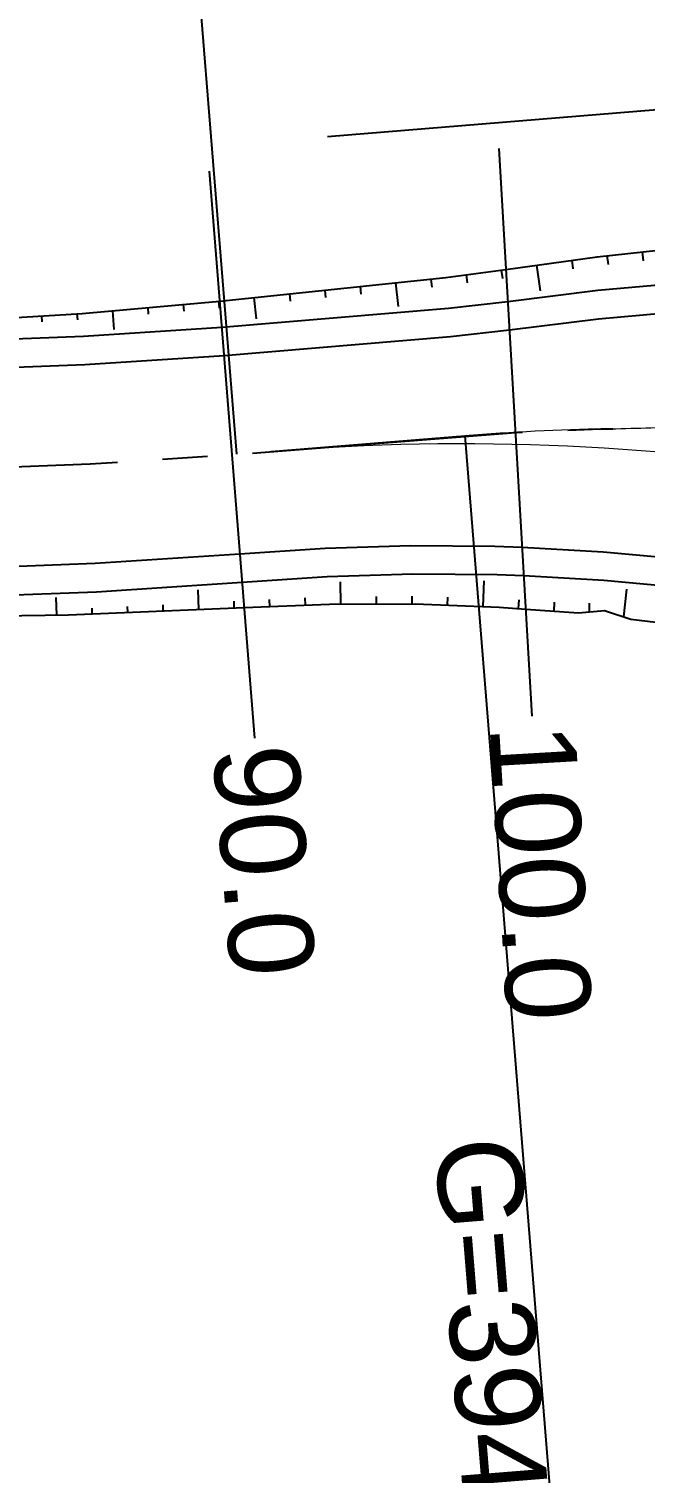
# Model space of a CAD drawing. Extents: x 524988 to 526146, y 9523518 to 9523888.
# Drawn here: x 525123.3 to 525144.9, y 9523735.1 to 9523785.9 of the extents above; entities that cross this region are included whole.
import ezdxf
from ezdxf.enums import TextEntityAlignment as Align

# ---------------------------------------------------------------- set-up
doc = ezdxf.new("R2010")
doc.units = 0
doc.linetypes.add('AXES2', pattern=[28.575, 19.05, -3.175, 3.175, -3.175])
doc.layers.add('Giratoire - Nouveau Giratoire1 - Marquages', color=176, linetype='Continuous', lineweight=0)
for name, color, linetype in [('Route - Axe Route de la corniche 1 - Restitution en plan - Axe', 1, 'AXES2'), ('Route - Axe Route de la corniche 1 - Restitution en plan - GEM_Berme', 7, 'Continuous'), ('Route - Axe Route de la corniche 1 - Restitution en plan - GEM_Bretelle', 7, 'Continuous'), ('Route - Axe Route de la corniche 1 - Restitution en plan - Talus déblais', 1, 'Continuous'), ('Route - Axe Route de la corniche 1 - Tabulations', 7, 'Continuous'), ('Route - Axe Route de la corniche 1 - Textes - Arcs', 5, 'Continuous'), ('Route - Axe Route de la corniche 1 - Textes - Tabulations', 5, 'Continuous'), ('Route - Giratoire 1+ - Restitution en plan - GEM_ACC', 7, 'Continuous')]:
    doc.layers.add(name, color=color, linetype=linetype)
doc.styles.add('Affichages route', font='arial.ttf', dxfattribs={"height": 0.5})

# ---------------------------------------------------------------- blocks, each defined once
blk = doc.blocks.new('MENSURA_TALSYM_1')
at = {"layer": 'Route - Axe Route de la corniche 1 - Restitution en plan - Talus déblais'}
for p, q in [((525143.629, 9523777.612), (525143.59, 9523777.922)), ((525144.869, 9523777.739), (525144.833, 9523778.057)), ((525139.915, 9523777.121), (525139.875, 9523777.413)), ((525141.237, 9523776.684), (525141.113, 9523777.586)), ((525142.393, 9523777.457), (525142.351, 9523777.76)), ((525134.938, 9523776.571), (525134.909, 9523776.838)), ((525136.245, 9523776.139), (525136.152, 9523776.969)), ((525137.428, 9523776.819), (525137.395, 9523777.1)), ((525138.67, 9523776.963), (525138.636, 9523777.25)), ((525129.96, 9523776.075), (525129.936, 9523776.315)), ((525131.252, 9523775.698), (525131.18, 9523776.445)), ((525132.448, 9523776.323), (525132.423, 9523776.576)), ((525133.693, 9523776.447), (525133.666, 9523776.707)), ((525123.721, 9523775.599), (525123.708, 9523775.801)), ((525124.971, 9523775.666), (525124.956, 9523775.876)), ((525126.25, 9523775.324), (525126.201, 9523775.982)), ((525127.465, 9523775.868), (525127.446, 9523776.093)), ((525128.713, 9523775.972), (525128.691, 9523776.204))]:
    blk.add_line(p, q, dxfattribs=at)
blk = doc.blocks.new('MENSURA_TALSYM_3')
at = {"layer": 'Route - Axe Route de la corniche 1 - Restitution en plan - Talus déblais'}
for p, q in [((525129.228, 9523765.476), (525129.201, 9523766.162)), ((525134.224, 9523765.666), (525134.206, 9523766.453)), ((525139.222, 9523765.577), (525139.262, 9523766.479)), ((525144.176, 9523765.218), (525144.281, 9523766.186)), ((525124.232, 9523765.281), (525124.218, 9523765.893)), ((525126.73, 9523765.372), (525126.724, 9523765.583)), ((525127.979, 9523765.424), (525127.971, 9523765.643)), ((525130.477, 9523765.528), (525130.468, 9523765.763)), ((525131.726, 9523765.579), (525131.718, 9523765.822)), ((525132.975, 9523765.63), (525132.968, 9523765.882)), ((525135.474, 9523765.668), (525135.473, 9523765.937)), ((525136.724, 9523765.671), (525136.729, 9523765.949)), ((525137.973, 9523765.626), (525137.979, 9523765.914)), ((525140.47, 9523765.507), (525140.487, 9523765.815)), ((525141.717, 9523765.421), (525141.734, 9523765.733)), ((525142.964, 9523765.397), (525142.96, 9523765.697)), ((525125.481, 9523765.321), (525125.476, 9523765.525))]:
    blk.add_line(p, q, dxfattribs=at)

msp = doc.modelspace()

# ---------------------------------------------------------------- linework, layer by layer
at = {"layer": 'Giratoire - Nouveau Giratoire1 - Marquages', "color": 7, "linetype": 'Continuous'}
msp.add_line((525138.579, 9523771.583, 0), (525131.769, 9523771.033, 0), dxfattribs=at)
for centre, radius, start, end in [((525145.013, 9523691.842, 0), 80, 91.05213, 94.61306), ((525141.644, 9523875.311, 0), 103.5, 271.05213, 272.60372), ((525141.644, 9523875.311, 0), 103.5, 271.05213, 272.60372), ((525138.459, 9523688.115, 0), 83.187, 65.94007, 94.61306)]:
    msp.add_arc(centre, radius, start, end, dxfattribs=at)
at = {"layer": 'Route - Axe Route de la corniche 1 - Restitution en plan - Axe', "ltscale": 0.5, "flags": 128}
msp.add_lwpolyline([(525046.677, 9523782.319), (525051.521, 9523781.079), (525061.208, 9523778.598), (525070.896, 9523776.118), (525075.753, 9523774.931), (525080.64, 9523773.878), (525085.555, 9523772.962), (525090.494, 9523772.182), (525095.453, 9523771.54), (525100.427, 9523771.036), (525105.413, 9523770.67), (525110.408, 9523770.443), (525115.407, 9523770.354), (525120.407, 9523770.405), (525125.403, 9523770.594), (525130.392, 9523770.922), (525140.361, 9523771.706), (525143.359, 9523771.825), (525146.358, 9523771.83), (525149.356, 9523771.724), (525150.354, 9523771.663), (525153.343, 9523771.407), (525156.32, 9523771.039), (525159.863, 9523770.452), (525160.264, 9523770.375), (525163.198, 9523769.748), (525170.007, 9523768.122), (525175.376, 9523766.838)], dxfattribs=at)
at = {"layer": 'Route - Axe Route de la corniche 1 - Restitution en plan - GEM_Berme', "flags": 128}
for points in [[(525120.299, 9523774.903), (525125.17, 9523775.088), (525130.034, 9523775.408), (525138.002, 9523776.077), (525140.093, 9523776.315), (525143.258, 9523776.703), (525146.445, 9523776.985), (525149.651, 9523777.148), (525150.723, 9523777.176), (525153.948, 9523777.179), (525157.18, 9523777.061), (525160.417, 9523776.82), (525161.495, 9523776.713), (525164.729, 9523776.307), (525170.732, 9523775.458), (525171.739, 9523775.372), (525172.759, 9523775.338), (525173.792, 9523775.356), (525174.837, 9523775.429), (525176.291, 9523775.629)], [(525120.515, 9523765.906), (525125.636, 9523766.1), (525130.75, 9523766.436), (525133.747, 9523766.637), (525136.75, 9523766.725), (525139.713, 9523766.701), (525140.654, 9523766.669), (525143.469, 9523766.506), (525146.264, 9523766.244), (525149.039, 9523765.883), (525149.958, 9523765.741), (525152.699, 9523765.253), (525155.411, 9523764.669), (525158.616, 9523763.849), (525158.978, 9523763.748), (525161.612, 9523762.951), (525164.428, 9523761.989), (525167.254, 9523760.905), (525168.189, 9523760.518), (525170.978, 9523759.278), (525171.365, 9523759.076)]]:
    msp.add_lwpolyline(points, dxfattribs=at)
at = {"layer": 'Route - Axe Route de la corniche 1 - Restitution en plan - GEM_Bretelle', "flags": 128}
for points in [[(525120.323, 9523773.904), (525125.222, 9523774.089), (525130.114, 9523774.411), (525138.082, 9523775.08), (525140.151, 9523775.316), (525143.278, 9523775.704), (525146.428, 9523775.985), (525149.597, 9523776.15), (525150.657, 9523776.178), (525153.843, 9523776.184), (525157.039, 9523776.071), (525160.238, 9523775.836), (525161.305, 9523775.731), (525164.502, 9523775.334), (525170.499, 9523774.485), (525171.507, 9523774.4), (525172.527, 9523774.365), (525173.559, 9523774.384), (525174.605, 9523774.457), (525176.217, 9523774.679), (525177.299, 9523774.903), (525179.003, 9523775.388), (525179.085, 9523775.416)], [(525120.491, 9523766.906), (525125.584, 9523767.099), (525130.67, 9523767.433), (525133.667, 9523767.634), (525136.67, 9523767.722), (525139.642, 9523767.698), (525140.596, 9523767.667), (525143.448, 9523767.506), (525146.281, 9523767.243)]]:
    msp.add_lwpolyline(points, dxfattribs=at)
at = {"layer": 'Route - Axe Route de la corniche 1 - Restitution en plan - Talus déblais', "flags": 128}
for points in [[(525120.282, 9523775.595), (525125.129, 9523775.886), (525129.962, 9523776.317), (525137.915, 9523777.155), (525140.027, 9523777.433), (525143.233, 9523777.884), (525147.55, 9523778.351), (525150.816, 9523778.566), (525153.004, 9523778.632), (525155.195, 9523778.603), (525158.495, 9523778.513), (525161.803, 9523778.296), (525165.11, 9523777.937), (525170.133, 9523777.256), (525171.135, 9523777.147), (525172.153, 9523777.103), (525173.182, 9523777.108), (525175.27, 9523777.24), (525175.6, 9523777.28)], [(525120.531, 9523765.234), (525124.647, 9523765.286), (525130.821, 9523765.542), (525133.826, 9523765.665), (525136.835, 9523765.671), (525139.794, 9523765.555), (525140.723, 9523765.489), (525142.573, 9523765.362), (525143.491, 9523765.443), (525144.413, 9523765.14), (525147.153, 9523764.803), (525149.867, 9523764.373), (525152.552, 9523763.848), (525156.077, 9523762.968), (525157.824, 9523762.516), (525158.697, 9523762.303), (525160.43, 9523761.828), (525163.132, 9523760.868), (525164.074, 9523760.504), (525165.976, 9523759.861), (525167.84, 9523759.054), (525170.616, 9523757.765), (525170.82, 9523757.649)]]:
    msp.add_lwpolyline(points, dxfattribs=at)
at = {"layer": 'Route - Axe Route de la corniche 1 - Tabulations'}
for p, q in [((525139.78, 9523781.689), (525140.943, 9523761.723)), ((525129.597, 9523780.891), (525131.187, 9523760.954))]:
    msp.add_line(p, q, dxfattribs=at)
at = {"layer": 'Route - Axe Route de la corniche 1 - Textes - Arcs'}
for p, q in [((525130.566, 9523770.936), (525124.936, 9523840.709)), ((525138.579, 9523771.583), (525144.209, 9523701.809))]:
    msp.add_line(p, q, dxfattribs=at)
at = {"layer": 'Route - Giratoire 1+ - Restitution en plan - GEM_ACC', "flags": 128}
msp.add_lwpolyline([(525133.752, 9523782.115), (525156.225, 9523783.956, -0.055806), (525167.347, 9523783.624), (525178.449, 9523782.045, -0.50578), (525180.727, 9523777.77)], format="xyb", dxfattribs=at)

# ---------------------------------------------------------------- block references
at = {"layer": 'Route - Axe Route de la corniche 1 - Restitution en plan - Talus déblais'}
for name in ['MENSURA_TALSYM_1', 'MENSURA_TALSYM_3']:
    msp.add_blockref(name, (0, 0), dxfattribs=at)

# ---------------------------------------------------------------- texts
at = {"layer": 'Route - Axe Route de la corniche 1 - Textes - Arcs', "style": 'Affichages route'}
msp.add_text('G=394.87gr', height=3, rotation=274.6131, dxfattribs=at).set_placement((525141.394, 9523735.946), align=Align.TOP_CENTER)
at = {"layer": 'Route - Axe Route de la corniche 1 - Textes - Tabulations', "style": 'Affichages route'}
for s, rotation, p in [('100.0', 273.3338, (525140.957, 9523761.474)), ('90.0', 274.5576, (525131.206, 9523760.705))]:
    msp.add_text(s, height=3, rotation=rotation, dxfattribs=at).set_placement(p, align=Align.MIDDLE_LEFT)

doc.saveas('drawing.dxf')
